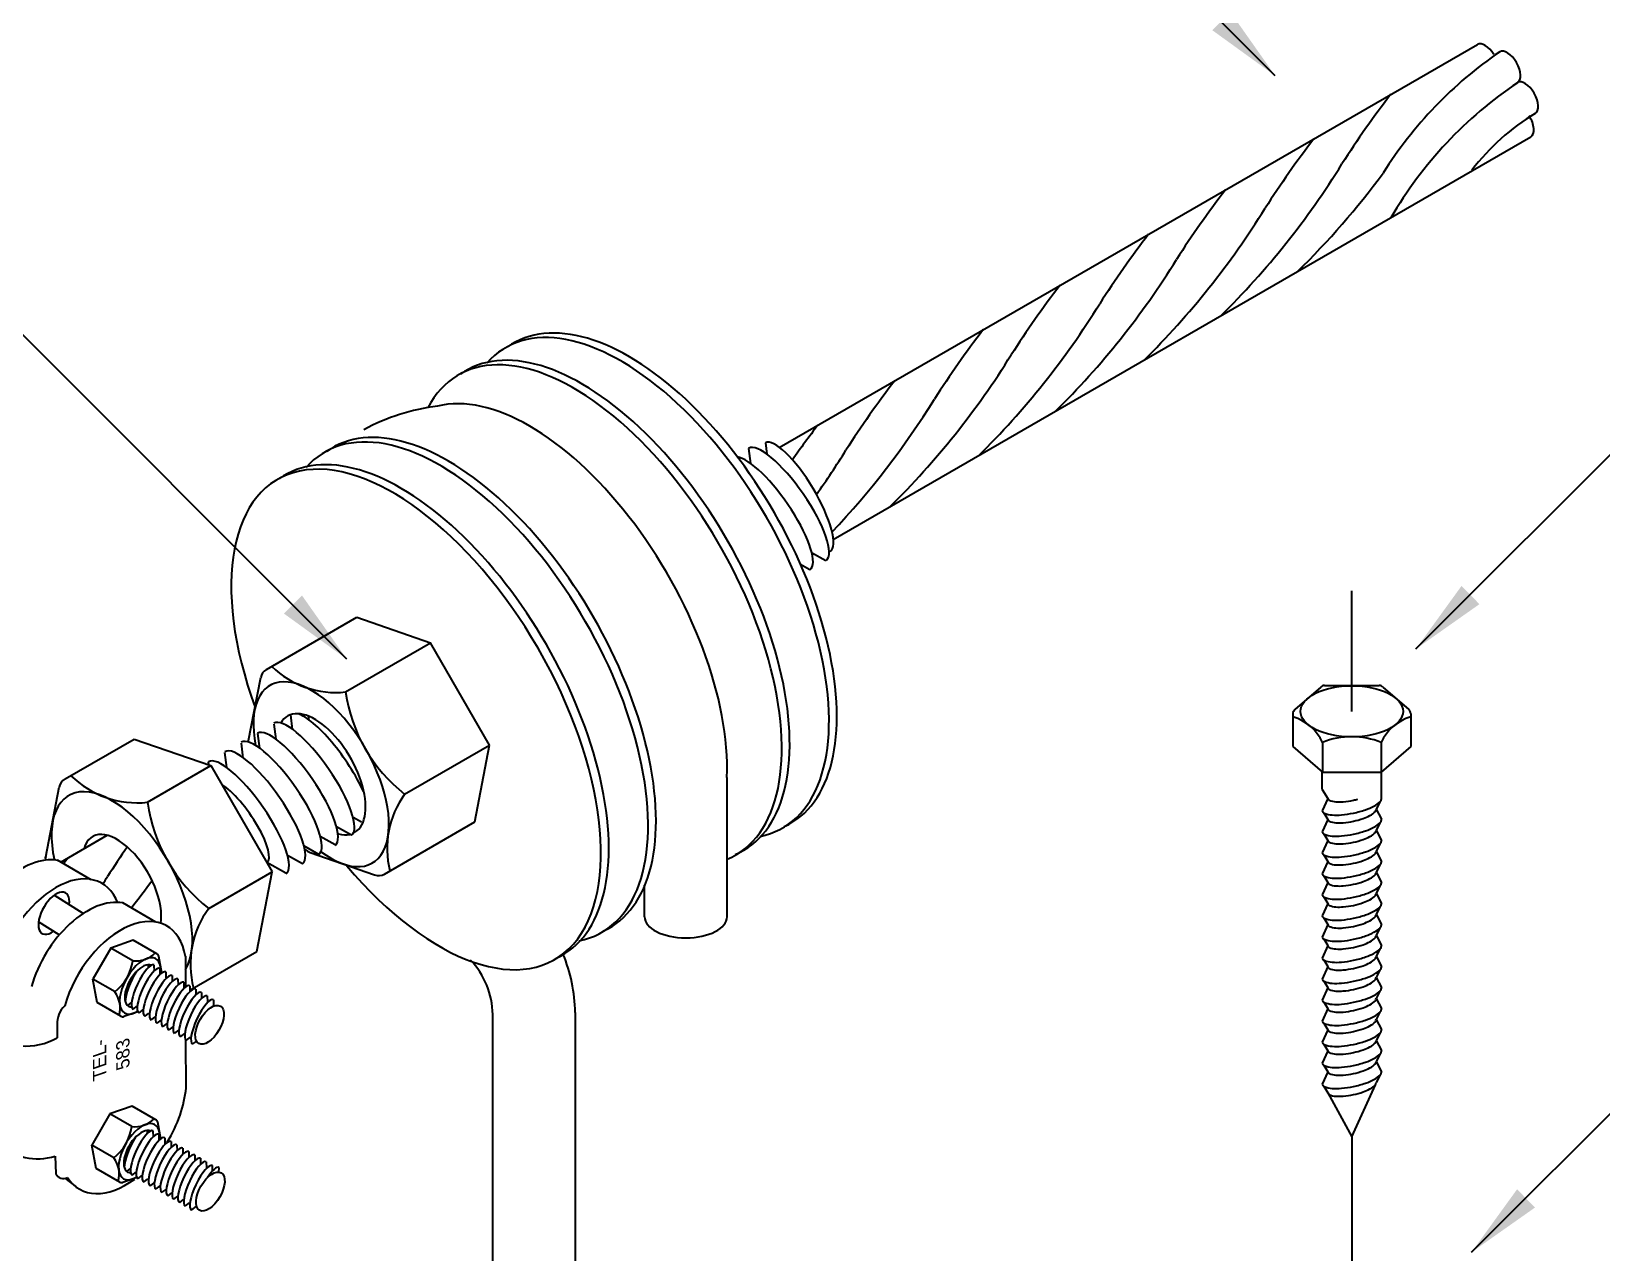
# Model space of a CAD drawing. Header units: inches. Extents: x 462047 to 462370, y 9198028 to 9198209.
# Drawn here: x 462330.587 to 462333.354, y 9198163.044 to 9198165.196 of the extents above; entities that cross this region are included whole.
import ezdxf
from ezdxf.enums import TextEntityAlignment as Align

# ---------------------------------------------------------------- set-up
doc = ezdxf.new("R2010")
doc.units = ezdxf.units.IN
doc.header["$MEASUREMENT"] = 0
doc.linetypes.add('DASHDOT', pattern=[1, 0.5, -0.25, 0, -0.25])
for name, color, linetype in [('C01', 1, 'Continuous'), ('C02', 2, 'Continuous'), ('C025', 42, 'Continuous'), ('C03', 3, 'Continuous'), ('DASHDOT', 1, 'DASHDOT')]:
    doc.layers.add(name, color=color, linetype=linetype)
doc.styles.add('140CL', font='ACENT.shx', dxfattribs={"height": 3.5})

msp = doc.modelspace()

# ---------------------------------------------------------------- linework, layer by layer
at = {"layer": 'C01'}
for points in [[(462332.8616400184, 9198163.822575303, 0.2454801234203058), (462332.8649139816, 9198163.818614008, 0.08200870760128762), (462332.8791188995, 9198163.815212712, 0.04046999276087514), (462332.8951893094, 9198163.815365817, 0.02971414551405909), (462332.9168162847, 9198163.818630734, 0.02971414551406705), (462332.9379037381, 9198163.824436339, 0.04046999276083719), (462332.9526495571, 9198163.83082714, 0.08200870760138339), (462332.9642464299, 9198163.839707514, 0.2454801234202748), (462332.9656280716, 9198163.84465744, 0.2454801234203769)], [(462332.8711058891, 9198163.844546592, 0.2454801234203058), (462332.8737868978, 9198163.841302734, 0.08200870760128762), (462332.8854191322, 9198163.838517454, 0.04046999276087514), (462332.8985789954, 9198163.83864283, 0.02971414551405909), (462332.9162890625, 9198163.841316432, 0.01318928921362696), (462332.9240249603, 9198163.843173672, 0.04046999276083719)], [(462332.8711058891, 9198163.807488255, 0.2454801234203058), (462332.8737868978, 9198163.804244397, 0.08200870760128762), (462332.8854191322, 9198163.801459117, 0.04046999276087514), (462332.8985789954, 9198163.801584493, 0.02971414551405909), (462332.9162890625, 9198163.804258095, 0.02971414551406705), (462332.9335573215, 9198163.809012234, 0.04046999276083719), (462332.9456324933, 9198163.814245583, 0.08200870760138339), (462332.9551290314, 9198163.821517613, 0.2454801234202748), (462332.9562604409, 9198163.825571047, 0.2454801234203769)], [(462332.8616400184, 9198163.785516966, 0.2454801234203058), (462332.8649139816, 9198163.781555671, 0.08200870760128762), (462332.8791188995, 9198163.778154375, 0.04046999276087514), (462332.8951893094, 9198163.77830748, 0.02971414551405909), (462332.9168162847, 9198163.781572398, 0.02971414551406705), (462332.9379037381, 9198163.787378002, 0.04046999276083719), (462332.9526495571, 9198163.793768803, 0.08200870760138339), (462332.9642464299, 9198163.802649178, 0.2454801234202748), (462332.9656280716, 9198163.807599103, 0.2454801234203769)], [(462332.8711058891, 9198163.770429919, 0.2454801234203058), (462332.8737868978, 9198163.76718606, 0.08200870760128762), (462332.8854191322, 9198163.76440078, 0.04046999276087514), (462332.8985789954, 9198163.764526157, 0.02971414551405909), (462332.9162890625, 9198163.767199758, 0.02971414551406705), (462332.9335573215, 9198163.771953898, 0.04046999276083719), (462332.9456324933, 9198163.777187247, 0.08200870760138339), (462332.9551290314, 9198163.784459276, 0.2454801234202748), (462332.9562604409, 9198163.78851271, 0.2454801234203769)], [(462332.8616400184, 9198163.74845863, 0.2454801234203058), (462332.8649139816, 9198163.744497335, 0.08200870760128762), (462332.8791188995, 9198163.741096038, 0.04046999276087514), (462332.8951893094, 9198163.741249144, 0.02971414551405909), (462332.9168162847, 9198163.744514061, 0.02971414551406705), (462332.9379037381, 9198163.750319665, 0.04046999276083719), (462332.9526495571, 9198163.756710466, 0.08200870760138339), (462332.9642464299, 9198163.765590841, 0.2454801234202748), (462332.9656280716, 9198163.770540766, 0.2454801234203769)], [(462332.8616400184, 9198163.711400293, 0.2454801234203058), (462332.8649139816, 9198163.707438996, 0.08200870760128762), (462332.8791188995, 9198163.704037702, 0.04046999276087514), (462332.8951893094, 9198163.704190807, 0.02971414551405909), (462332.9168162847, 9198163.707455724, 0.02971414551406705), (462332.9379037381, 9198163.713261329, 0.04046999276083719), (462332.9526495571, 9198163.71965213, 0.08200870760138339), (462332.9642464299, 9198163.728532504, 0.2454801234202748), (462332.9656280716, 9198163.73348243, 0.2454801234203769)], [(462332.8711058891, 9198163.733371582, 0.2454801234203058), (462332.8737868978, 9198163.730127724, 0.08200870760128762), (462332.8854191322, 9198163.727342444, 0.04046999276087514), (462332.8985789954, 9198163.72746782, 0.02971414551405909), (462332.9162890625, 9198163.730141422, 0.02971414551406705), (462332.9335573215, 9198163.73489556, 0.04046999276083719), (462332.9456324933, 9198163.74012891, 0.08200870760138339), (462332.9551290314, 9198163.74740094, 0.2454801234202748), (462332.9562604409, 9198163.751454374, 0.2454801234203769)], [(462332.8711058891, 9198163.696313245, 0.2454801234203058), (462332.8737868978, 9198163.693069387, 0.08200870760128762), (462332.8854191322, 9198163.690284107, 0.04046999276087514), (462332.8985789954, 9198163.690409483, 0.02971414551405909), (462332.9162890625, 9198163.693083085, 0.02971414551406705), (462332.9335573215, 9198163.697837224, 0.04046999276083719), (462332.9456324933, 9198163.703070574, 0.08200870760138339), (462332.9551290314, 9198163.710342603, 0.2454801234202748), (462332.9562604409, 9198163.714396037, 0.2454801234203769)], [(462332.8616400184, 9198163.674341956, 0.2454801234203058), (462332.8649139816, 9198163.67038066, 0.08200870760128762), (462332.8791188995, 9198163.666979365, 0.04046999276087514), (462332.8951893094, 9198163.66713247, 0.02971414551405909), (462332.9168162847, 9198163.670397388, 0.02971414551406705), (462332.9379037381, 9198163.676202992, 0.04046999276083719), (462332.9526495571, 9198163.682593793, 0.08200870760138339), (462332.9642464299, 9198163.691474168, 0.2454801234202748), (462332.9656280716, 9198163.696424093, 0.2454801234203769)], [(462332.8711058891, 9198163.659254907, 0.2454801234203058), (462332.8737868978, 9198163.65601105, 0.08200870760128762), (462332.8854191322, 9198163.65322577, 0.04046999276087514), (462332.8985789954, 9198163.653351147, 0.02971414551405909), (462332.9162890625, 9198163.656024748, 0.02971414551406705), (462332.9335573215, 9198163.660778888, 0.04046999276083719), (462332.9456324933, 9198163.666012237, 0.08200870760138339), (462332.9551290314, 9198163.673284266, 0.2454801234202748), (462332.9562604409, 9198163.6773377, 0.2454801234203769)], [(462332.8616400184, 9198163.63728362, 0.2454801234203058), (462332.8649139816, 9198163.633322323, 0.08200870760128762), (462332.8791188995, 9198163.629921028, 0.04046999276087514), (462332.8951893094, 9198163.630074134, 0.02971414551405909), (462332.9168162847, 9198163.633339051, 0.02971414551406705), (462332.9379037381, 9198163.639144655, 0.04046999276083719), (462332.9526495571, 9198163.645535456, 0.08200870760138339), (462332.9642464299, 9198163.654415831, 0.2454801234202748), (462332.9656280716, 9198163.659365756, 0.2454801234203769)], [(462332.8616400184, 9198163.600225283, 0.2454801234203058), (462332.8649139816, 9198163.596263986, 0.08200870760128762), (462332.8791188995, 9198163.592862692, 0.04046999276087514), (462332.8951893094, 9198163.593015797, 0.02971414551405909), (462332.9168162847, 9198163.596280714, 0.02971414551406705), (462332.9379037381, 9198163.602086319, 0.04046999276083719), (462332.9526495571, 9198163.60847712, 0.08200870760138339), (462332.9642464299, 9198163.617357494, 0.2454801234202748), (462332.9656280716, 9198163.62230742, 0.2454801234203769)], [(462332.8711058891, 9198163.62219657, 0.2454801234203058), (462332.8737868978, 9198163.618952714, 0.08200870760128762), (462332.8854191322, 9198163.616167434, 0.04046999276087514), (462332.8985789954, 9198163.61629281, 0.02971414551405909), (462332.9162890625, 9198163.618966412, 0.02971414551406705), (462332.9335573215, 9198163.62372055, 0.04046999276083719), (462332.9456324933, 9198163.6289539, 0.08200870760138339), (462332.9551290314, 9198163.63622593, 0.2454801234202748), (462332.9562604409, 9198163.640279364, 0.2454801234203769)], [(462332.8711058891, 9198163.585138233, 0.2454801234203058), (462332.8737868978, 9198163.581894377, 0.08200870760128762), (462332.8854191322, 9198163.579109097, 0.04046999276087514), (462332.8985789954, 9198163.579234473, 0.02971414551405909), (462332.9162890625, 9198163.581908075, 0.02971414551406705), (462332.9335573215, 9198163.586662214, 0.04046999276083719), (462332.9456324933, 9198163.591895564, 0.08200870760138339), (462332.9551290314, 9198163.599167593, 0.2454801234202748), (462332.9562604409, 9198163.603221027, 0.2454801234203769)], [(462332.8616400184, 9198163.563166946, 0.2454801234203058), (462332.8649139816, 9198163.55920565, 0.08200870760128762), (462332.8791188995, 9198163.555804355, 0.04046999276087514), (462332.8951893094, 9198163.55595746, 0.02971414551405909), (462332.9168162847, 9198163.559222376, 0.02971414551406705), (462332.9379037381, 9198163.565027982, 0.04046999276083719), (462332.9526495571, 9198163.571418783, 0.08200870760138339), (462332.9642464299, 9198163.580299158, 0.2454801234202748), (462332.9656280716, 9198163.585249083, 0.2454801234203769)], [(462332.8711058891, 9198163.548079897, 0.2454801234203058), (462332.8737868978, 9198163.54483604, 0.08200870760128762), (462332.8854191322, 9198163.54205076, 0.04046999276087514), (462332.8985789954, 9198163.542176137, 0.02971414551405909), (462332.9162890625, 9198163.544849738, 0.02971414551406705), (462332.9335573215, 9198163.549603878, 0.04046999276083719), (462332.9456324933, 9198163.554837227, 0.08200870760138339), (462332.9551290314, 9198163.562109256, 0.2454801234202748), (462332.9562604409, 9198163.56616269, 0.2454801234203769)], [(462332.8616400184, 9198163.52610861, 0.2454801234203058), (462332.8649139816, 9198163.522147313, 0.08200870760128762), (462332.8791188995, 9198163.518746018, 0.04046999276087514), (462332.8951893094, 9198163.518899124, 0.02971414551405909), (462332.9168162847, 9198163.52216404, 0.02971414551406705), (462332.9379037381, 9198163.527969645, 0.04046999276083719), (462332.9526495571, 9198163.534360446, 0.08200870760138339), (462332.9642464299, 9198163.543240821, 0.2454801234202748), (462332.9656280716, 9198163.548190746, 0.2454801234203769)], [(462332.8616400184, 9198163.489050273, 0.2454801234203058), (462332.8649139816, 9198163.485088976, 0.08200870760128762), (462332.8791188995, 9198163.481687682, 0.04046999276087514), (462332.8951893094, 9198163.481840787, 0.02971414551405909), (462332.9168162847, 9198163.485105703, 0.02971414551406705), (462332.9379037381, 9198163.490911309, 0.04046999276083719), (462332.9526495571, 9198163.49730211, 0.08200870760138339), (462332.9642464299, 9198163.506182484, 0.2454801234202748), (462332.9656280716, 9198163.51113241, 0.2454801234203769)], [(462332.8711058891, 9198163.51102156, 0.2454801234203058), (462332.8737868978, 9198163.507777704, 0.08200870760128762), (462332.8854191322, 9198163.504992424, 0.04046999276087514), (462332.8985789954, 9198163.5051178, 0.02971414551405909), (462332.9162890625, 9198163.507791402, 0.02971414551406705), (462332.9335573215, 9198163.51254554, 0.04046999276083719), (462332.9456324933, 9198163.51777889, 0.08200870760138339), (462332.9551290314, 9198163.52505092, 0.2454801234202748), (462332.9562604409, 9198163.529104354, 0.2454801234203769)], [(462332.8711058891, 9198163.473963223, 0.2454801234203058), (462332.8737868978, 9198163.470719367, 0.08200870760128762), (462332.8854191322, 9198163.467934087, 0.04046999276087514), (462332.8985789954, 9198163.468059463, 0.02971414551405909), (462332.9162890625, 9198163.470733063, 0.02971414551406705), (462332.9335573215, 9198163.475487204, 0.04046999276083719), (462332.9456324933, 9198163.480720554, 0.08200870760138339), (462332.9551290314, 9198163.487992583, 0.2454801234202748), (462332.9562604409, 9198163.492046017, 0.2454801234203769)], [(462332.8616400184, 9198163.451991936, 0.2454801234203058), (462332.8649139816, 9198163.44803064, 0.08200870760128762), (462332.8791188995, 9198163.444629343, 0.04046999276087514), (462332.8951893094, 9198163.44478245, 0.02971414551405909), (462332.9168162847, 9198163.448047366, 0.02971414551406705), (462332.9379037381, 9198163.453852972, 0.04046999276083719), (462332.9526495571, 9198163.460243773, 0.08200870760138339), (462332.9642464299, 9198163.469124148, 0.2454801234202748), (462332.9656280716, 9198163.474074073, 0.2454801234203769)], [(462332.8711058891, 9198163.436904887, 0.2454801234203058), (462332.8737868978, 9198163.43366103, 0.08200870760128762), (462332.8854191322, 9198163.43087575, 0.04046999276087514), (462332.8985789954, 9198163.431001127, 0.02971414551405909), (462332.9162890625, 9198163.433674727, 0.02971414551406705), (462332.9335573215, 9198163.438428868, 0.04046999276083719), (462332.9456324933, 9198163.443662217, 0.08200870760138339), (462332.9551290314, 9198163.450934246, 0.2454801234202748), (462332.9562604409, 9198163.45498768, 0.2454801234203769)], [(462332.8616400184, 9198163.4149336, 0.2454801234203058), (462332.8649139816, 9198163.410972303, 0.08200870760128762), (462332.8791188995, 9198163.407571007, 0.04046999276087514), (462332.8951893094, 9198163.407724114, 0.02971414551405909), (462332.9168162847, 9198163.41098903, 0.02971414551406705), (462332.9379037381, 9198163.416794635, 0.04046999276083719), (462332.9526495571, 9198163.423185436, 0.08200870760138339), (462332.9642464299, 9198163.432065811, 0.2454801234202748), (462332.9656280716, 9198163.437015736, 0.2454801234203769)], [(462332.8616400184, 9198163.377875263, 0.2454801234203058), (462332.8649139816, 9198163.373913966, 0.08200870760128762), (462332.8791188995, 9198163.37051267, 0.04046999276087514), (462332.8951893094, 9198163.370665777, 0.02971414551405909), (462332.9168162847, 9198163.373930693, 0.02971414551406705), (462332.9379037381, 9198163.379736299, 0.04046999276083719), (462332.9526495571, 9198163.3861271, 0.08200870760138339), (462332.9642464299, 9198163.395007474, 0.2454801234202748), (462332.9656280716, 9198163.3999574, 0.2454801234203769)], [(462332.8711058891, 9198163.39984655, 0.2454801234203058), (462332.8737868978, 9198163.396602694, 0.08200870760128762), (462332.8854191322, 9198163.393817414, 0.04046999276087514), (462332.8985789954, 9198163.39394279, 0.02971414551405909), (462332.9162890625, 9198163.39661639, 0.02971414551406705), (462332.9335573215, 9198163.401370531, 0.04046999276083719), (462332.9456324933, 9198163.40660388, 0.08200870760138339), (462332.9551290314, 9198163.41387591, 0.2454801234202748), (462332.9562604409, 9198163.417929344, 0.2454801234203769)], [(462332.8711058891, 9198163.362788213, 0.2454801234203058), (462332.8737868978, 9198163.359544357, 0.08200870760128762), (462332.8854191322, 9198163.356759077, 0.04046999276087514), (462332.8985789954, 9198163.356884453, 0.02971414551405909), (462332.9162890625, 9198163.359558053, 0.02971414551406705), (462332.9335573215, 9198163.364312194, 0.04046999276083719), (462332.9456324933, 9198163.369545544, 0.08200870760138339), (462332.9551290314, 9198163.376817573, 0.2454801234202748), (462332.9562604409, 9198163.380871007, 0.2454801234203769)], [(462332.8616400184, 9198163.340816926, 0.2454801234203058), (462332.8649139816, 9198163.33685563, 0.08200870760128762), (462332.8791188995, 9198163.333454333, 0.04046999276087514), (462332.8951893094, 9198163.33360744, 0.02971414551405909), (462332.9168162847, 9198163.336872356, 0.02971414551406705), (462332.9379037381, 9198163.342677962, 0.04046999276083719), (462332.9526495571, 9198163.349068763, 0.08200870760138339), (462332.9642464299, 9198163.357949138, 0.2454801234202748), (462332.9656280716, 9198163.362899063, 0.2454801234203769)], [(462332.8711058891, 9198163.325729877, 0.2454801234203058), (462332.8737868978, 9198163.32248602, 0.08200870760128762), (462332.8854191322, 9198163.31970074, 0.04046999276087514), (462332.8985789954, 9198163.319826117, 0.02971414551405909), (462332.9162890625, 9198163.322499717, 0.02971414551406705), (462332.9335573215, 9198163.327253858, 0.04046999276083719), (462332.9456324933, 9198163.332487207, 0.08200870760138339), (462332.9551290314, 9198163.339759236, 0.2454801234202748), (462332.9562604409, 9198163.34381267, 0.2454801234203769)]]:
    msp.add_lwpolyline(points, format="xyb", dxfattribs=at)
for centre, radius, start, end in [((462333.5916995626, 9198164.553845579), 0.7362471285871182, 124.5498899338531, 147.808139824469), ((462334.4133005717, 9198163.988830185), 1.802686035661444, 142.5428152700582, 147.304179883174), ((462333.6115417937, 9198164.501246), 0.7280543736571474, 123.8813398391977, 149.7841276181735), ((462333.4404755189, 9198164.712495487), 0.3955708862375042, 120.9835578807671, 142.8263133804553), ((462334.2779093115, 9198163.910662003), 1.802686035661428, 142.5428152700582, 147.304179883174), ((462331.660660026, 9198165.728395134), 1.453657238237517, 314.6647317229849, 328.2102563696752), ((462331.7881934344, 9198165.81990545), 1.468675218966282, 314.516869155778, 323.4894064562412), ((462334.1219200614, 9198163.820601568), 1.802686035661447, 142.5428152700582, 147.304179883174), ((462331.5252687657, 9198165.650226954), 1.453657238237521, 314.6647317229849, 328.2102563696752), ((462333.9865288012, 9198163.742433388), 1.80268603566144, 142.5428152700582, 147.304179883174), ((462331.3692795157, 9198165.56016652), 1.453657238237514, 314.6647317229849, 328.2102563696752), ((462333.8305395511, 9198163.652372953), 1.802686035661428, 142.5428152700582, 147.304179883174), ((462331.2338882555, 9198165.481998337), 1.453657238237509, 314.6647317229849, 328.2102563696752), ((462333.6951482909, 9198163.57420477), 1.802686035661431, 142.5428152700582, 147.304179883174), ((462331.0778990054, 9198165.391937902), 1.453657238237517, 314.6647317229849, 328.2102563696752), ((462333.5391590408, 9198163.484144336), 1.802686035661444, 142.5428152700582, 147.304179883174), ((462330.9425077452, 9198165.313769722), 1.45365723823752, 316.5317504764591, 328.2102563696752), ((462333.4037677807, 9198163.405976156), 1.802686035661438, 142.5428152700582, 144.9604886724421), ((462330.7865184951, 9198165.223709287), 1.453657238237506, 324.5334127135835, 328.2102563696752), ((462332.2382457396, 9198162.733061692), 1.802686035661444, 145.3184912977837, 147.304179883174), ((462332.0822564895, 9198162.643001257), 1.802686035661444, 142.5428152700582, 142.9435314592229), ((462329.4856051939, 9198164.472626641), 1.453657238237506, 327.5568167881953, 328.2102563696752), ((462329.6209964541, 9198164.550794823), 1.453657238237524, 321.7710825094574, 324.1757883683471)]:
    msp.add_arc(centre, radius, start, end, dxfattribs=at)
for centre, major_axis, ratio, start_param, end_param in [((462331.9370066968, 9198164.375158722), (0.05724029625260414, -0.09571957164461506), 0.2815465882176134, 0, 3.124317665949367), ((462331.8903892534, 9198164.345914556), (0.06853900823303151, -0.0985488519709719), 0.2815465882176129, 0, 2.898117390900045), ((462331.9187302641, 9198164.362427747), (0.06853900823304003, -0.09854885197097617), 0.2815465882176134, 0, 3.124317665949367), ((462331.082364865, 9198163.877946982), (0.06853900823304003, -0.09854885197097617), 0.2815465882176134, 0, 3.124317665949367), ((462331.1112735179, 9198163.8946374), (0.06853900823303147, -0.09854885197098041), 0.2815465882176054, 0.9922862815701705, 2.780415726009326), ((462331.024831138, 9198163.844438974), (0.06853900823304855, -0.09854885197097195), 0.2815465882176135, 0, 3.124317665949367), ((462331.0535596656, 9198163.860293105), (0.06853900823302297, -0.09854885197098034), 0.2815465882176134, 0, 3.124317665949367), ((462330.995922485, 9198163.827748556), (0.06853900823303147, -0.09854885197098041), 0.2815465882176135, 0, 3.124317665949367), ((462330.9671172856, 9198163.810094679), (0.06853900823303148, -0.09854885197097621), 0.2815465882176135, 0, 3.124317665949367), ((462330.9528909331, 9198163.802439174), (0.04917855419592174, -0.07080550618278354), 0.2791348615562108, 6.276933057727391, 8.845600189305614), ((462330.7740483113, 9198163.517712915), (0.0185243092250886, 0.0391506282821979), 0.2791348615569464, 1.113206112287491, 2.629751141122404), ((462330.784856061, 9198163.51184876), (0.01843036412518017, 0.03919837043410866), 0.2815465882176135, 0, 3.124317665949367), ((462330.7950050419, 9198163.505620038), (0.01843036412508639, 0.03919837043433461), 0.2815465882176134, 0, 3.124317665949367), ((462330.8054364346, 9198163.49959747), (0.01843036412513755, 0.03919837043416408), 0.2815465882176134, 0, 3.124317665949367), ((462330.816543219, 9198163.49301886), (0.01843036412514607, 0.03919837043415981), 0.2815465882176135, 0, 3.124317665949367), ((462330.8268550378, 9198163.487294395), (0.01843036412514606, 0.03919837043416408), 0.2815465882176135, 0, 3.124317665949367), ((462330.837335414, 9198163.481277982), (0.01843036412514607, 0.03919837043415981), 0.2815465882176135, 0, 3.124317665949367), ((462330.8478157902, 9198163.475261567), (0.01843036412514607, 0.03919837043415981), 0.2815465882176135, 0, 3.124317665949367), ((462330.858072007, 9198163.4693876), (0.01843036412512902, 0.03919837043416407), 0.2815465882176135, 0, 3.124317665949367), ((462330.8683592039, 9198163.463449463), (0.01843036412514607, 0.03919837043415981), 0.2815465882176135, 0, 3.124317665949367), ((462330.8785933726, 9198163.45731342), (0.01843036412512901, 0.03919837043416834), 0.2815465882176135, 0, 3.124317665949367), ((462330.8895795961, 9198163.450477585), (0.01843036412513755, 0.03919837043416408), 0.2815465882176134, 0, 3.124317665949367), ((462330.7830702625, 9198163.219598243), (0.01843036412516312, 0.03919837043410438), 0.2815465882176135, 0, 3.124317665949367), ((462330.7722625127, 9198163.225462398), (0.01852430922508858, 0.03915062828219362), 0.2791348615569466, 1.113206112287491, 2.629751141122404), ((462330.7722625127, 9198163.225462398), (0.01852430922508858, 0.03915062828219362), 0.2791348615569466, 1.113206112287491, 2.629751141122404), ((462330.7932192434, 9198163.21336952), (0.01843036412508639, 0.03919837043433461), 0.2815465882176134, 0, 3.124317665949367), ((462330.8036506361, 9198163.207346953), (0.01843036412514608, 0.03919837043416834), 0.2815465882176134, 0, 3.124317665949367), ((462330.8147574205, 9198163.200768342), (0.01843036412513755, 0.03919837043416408), 0.2815465882176134, 0, 3.124317665949367), ((462330.8250692393, 9198163.195043879), (0.01843036412514608, 0.03919837043417261), 0.2815465882176134, 0, 3.124317665949367), ((462330.8355496154, 9198163.189027464), (0.01843036412514606, 0.03919837043416408), 0.2815465882176135, 0, 3.124317665949367), ((462330.8460299916, 9198163.18301105), (0.01843036412514606, 0.03919837043416408), 0.2815465882176135, 0, 3.124317665949367), ((462330.8562862084, 9198163.177137084), (0.01843036412514606, 0.03919837043416408), 0.2815465882176135, 0, 3.124317665949367), ((462330.8665734053, 9198163.171198945), (0.01843036412513755, 0.03919837043416832), 0.2815465882176135, 0, 3.124317665949367), ((462330.8768075741, 9198163.165062904), (0.01843036412512902, 0.03919837043416407), 0.2815465882176135, 0, 3.124317665949367), ((462330.8877937975, 9198163.158227067), (0.01843036412513755, 0.03919837043416408), 0.2815465882176134, 0, 3.124317665949367), ((462330.8996865156, 9198163.1562393), (-0.01790070175269704, -0.03783265069667578), 0.2791348615547495, 3.141592653589793, 4.290980050606321)]:
    msp.add_ellipse(centre, major_axis=major_axis, ratio=ratio, start_param=start_param, end_param=end_param, dxfattribs=at)
at = {"layer": 'C02'}
for p, q in [((462332.7787131013, 9198165.117841726), (462332.3945038437, 9198165.502049644)), ((462333.0265291723, 9198164.107838245), (462334.1781256336, 9198165.259438721)), ((462331.1428147441, 9198164.089938732), (462329.9912142673, 9198165.241535194)), ((462331.9048035328, 9198164.46306597), (462333.1348756325, 9198165.173248429)), ((462331.9999317054, 9198164.3004154), (462333.2291355385, 9198165.010096565)), ((462331.8506807721, 9198164.461295232), (462331.8541425663, 9198164.434756033)), ((462331.8802404708, 9198164.471142398), (462331.8831134194, 9198164.4508019)), ((462331.9586446827, 9198164.247492874), (462331.941249575, 9198164.257350635)), ((462331.987089147, 9198164.263042608), (462331.9618593528, 9198164.277340265)), ((462331.0010735639, 9198164.071497895), (462331.1605090244, 9198164.163548002)), ((462331.1605090244, 9198164.163548002), (462331.2905271275, 9198164.118483325)), ((462331.1407470905, 9198164.03200778), (462331.2905271275, 9198164.118483325)), ((462331.394492835, 9198163.938409438), (462331.2905271275, 9198164.118483325)), ((462330.9691834762, 9198163.943707697), (462330.9910477641, 9198164.057412252)), ((462332.8587733054, 9198164.040753685), (462332.8133245022, 9198164.001407564)), ((462332.8655738041, 9198164.043288412), (462332.9616941781, 9198164.043288412)), ((462332.9684948198, 9198164.04075356), (462333.0139456426, 9198164.001404244)), ((462331.0433504184, 9198163.991711536), (462331.0467416383, 9198163.965713382)), ((462331.0747375295, 9198163.989401318), (462331.0756502913, 9198163.9824038)), ((462332.8097350009, 9198163.99355229), (462332.8097350009, 9198163.935954422)), ((462333.0175350009, 9198163.993549095), (462333.0175350009, 9198163.935954422)), ((462330.6463730157, 9198163.87866202), (462330.768307554, 9198163.949060958)), ((462330.768307554, 9198163.949060958), (462330.9033434284, 9198163.90225986)), ((462330.9853042362, 9198163.958714787), (462330.9887580776, 9198163.932236558)), ((462331.0144417654, 9198163.975021118), (462331.0178329854, 9198163.949022964)), ((462330.9274869303, 9198163.925333949), (462330.9309407717, 9198163.89885572)), ((462330.9563955833, 9198163.942024369), (462330.9598494246, 9198163.915546138)), ((462331.244712798, 9198163.851933893), (462331.394492835, 9198163.938409438)), ((462331.3685090244, 9198163.803281434), (462331.394492835, 9198163.938409438)), ((462332.8097350009, 9198163.935954422), (462332.8617011748, 9198163.890964402)), ((462332.8617011748, 9198163.942989875), (462332.8617011748, 9198163.890964402)), ((462332.9655669152, 9198163.942989875), (462332.9655669152, 9198163.890964402)), ((462333.0175350009, 9198163.935954422), (462332.9655669152, 9198163.890964402)), ((462330.7914428464, 9198163.837654028), (462330.9033434284, 9198163.90225986)), ((462330.8985782774, 9198163.90864353), (462330.89922477, 9198163.903687315)), ((462330.9033434284, 9198163.90225986), (462331.0113230599, 9198163.715233652)), ((462331.8129320184, 9198163.635843314), (462331.8129320184, 9198163.881082514)), ((462332.8616400184, 9198163.860128734), (462332.8616400184, 9198163.891317198)), ((462332.8617011748, 9198163.890964402), (462332.9655669152, 9198163.890964402)), ((462332.9656280716, 9198163.84465744), (462332.9656280716, 9198163.891317198)), ((462330.6123602644, 9198163.741290089), (462330.635960064, 9198163.864032168)), ((462332.8616400184, 9198163.860128734), (462332.8711058891, 9198163.844546592)), ((462332.8711058891, 9198163.844546592), (462332.8616400184, 9198163.822575303)), ((462332.9637804077, 9198163.839265762), (462332.9562604409, 9198163.825571047)), ((462331.1686060954, 9198163.802439202), (462331.1538199267, 9198163.810818484)), ((462332.8640343733, 9198163.819128955), (462332.8711058891, 9198163.807488255)), ((462332.9562604409, 9198163.825571047), (462332.9656280716, 9198163.807599103)), ((462331.1509038732, 9198163.77939813), (462331.1249112737, 9198163.794128066)), ((462331.2090680232, 9198163.711228129), (462331.3685090244, 9198163.803281434)), ((462332.8711058891, 9198163.807488255), (462332.8616400184, 9198163.785516966)), ((462332.9637804077, 9198163.802207425), (462332.9562604409, 9198163.78851271)), ((462332.9562604409, 9198163.78851271), (462332.9656280716, 9198163.770540766)), ((462330.6387594677, 9198163.73211509), (462330.7207384286, 9198163.779445665)), ((462331.0933701462, 9198163.745890122), (462331.0671232782, 9198163.76076415)), ((462331.1219952203, 9198163.76270771), (462331.0960026208, 9198163.777437646)), ((462332.8711058891, 9198163.770429919), (462332.8616400184, 9198163.74845863)), ((462332.8640343733, 9198163.782070618), (462332.8711058891, 9198163.770429919)), ((462332.9637804077, 9198163.765149089), (462332.9562604409, 9198163.751454374)), ((462331.0355528403, 9198163.712509284), (462331.0019857841, 9198163.731531644)), ((462331.0644614932, 9198163.729199704), (462331.0382146253, 9198163.744073732)), ((462331.0781486226, 9198163.74899989), (462331.1918562397, 9198163.709588477)), ((462332.8711058891, 9198163.733371582), (462332.8616400184, 9198163.711400293)), ((462332.8640343733, 9198163.745012281), (462332.8711058891, 9198163.733371582)), ((462332.9562604409, 9198163.751454374), (462332.9656280716, 9198163.73348243)), ((462332.9637804077, 9198163.728090752), (462332.9562604409, 9198163.714396037)), ((462330.8994224778, 9198163.650627822), (462331.0113230599, 9198163.715233652)), ((462330.9843380498, 9198163.574885163), (462331.0113230599, 9198163.715233652)), ((462332.8640343733, 9198163.707953945), (462332.8711058891, 9198163.696313245)), ((462332.9562604409, 9198163.714396037), (462332.9656280716, 9198163.696424093)), ((462330.6783239255, 9198163.641721442), (462330.6273688431, 9198163.673802756)), ((462331.6674397506, 9198163.635843314), (462331.6674397506, 9198163.69134394)), ((462332.8711058891, 9198163.696313245), (462332.8616400184, 9198163.674341956)), ((462332.9637804077, 9198163.691032415), (462332.9562604409, 9198163.6773377)), ((462332.9562604409, 9198163.6773377), (462332.9656280716, 9198163.659365756)), ((462332.8711058891, 9198163.659254907), (462332.8616400184, 9198163.63728362)), ((462332.8640343733, 9198163.670895608), (462332.8711058891, 9198163.659254907)), ((462332.9637804077, 9198163.653974079), (462332.9562604409, 9198163.640279364)), ((462330.6361888823, 9198163.604213204), (462330.5998282325, 9198163.627105866)), ((462332.8711058891, 9198163.62219657), (462332.8616400184, 9198163.600225283)), ((462332.8640343733, 9198163.633837271), (462332.8711058891, 9198163.62219657)), ((462332.9562604409, 9198163.640279364), (462332.9656280716, 9198163.62230742)), ((462332.9637804077, 9198163.616915742), (462332.9562604409, 9198163.603221027)), ((462330.7665764543, 9198163.594416942), (462330.7269523954, 9198163.580683928)), ((462330.8082780764, 9198163.5703405), (462330.7665764543, 9198163.594416942)), ((462332.8640343733, 9198163.596778935), (462332.8711058891, 9198163.585138233)), ((462332.9562604409, 9198163.603221027), (462332.9656280716, 9198163.585249083)), ((462330.7269523954, 9198163.580683928), (462330.6952675465, 9198163.52580416)), ((462330.7657097178, 9198163.558307378), (462330.7269523954, 9198163.580683928)), ((462330.816938383, 9198163.536897175), (462330.8113335859, 9198163.56604761)), ((462330.8663081159, 9198163.50674055), (462330.9843380498, 9198163.574885163)), ((462332.8711058891, 9198163.585138233), (462332.8616400184, 9198163.563166946)), ((462332.9637804077, 9198163.579857405), (462332.9562604409, 9198163.56616269)), ((462332.9562604409, 9198163.56616269), (462332.9656280716, 9198163.548190746)), ((462330.7926175793, 9198163.551262425), (462330.7926591503, 9198163.546083374)), ((462330.8030040133, 9198163.550840976), (462330.803090543, 9198163.540060807)), ((462330.813435406, 9198163.544818409), (462330.8135219358, 9198163.53403824)), ((462330.8238667988, 9198163.53879584), (462330.8239533285, 9198163.528015671)), ((462332.8711058891, 9198163.548079897), (462332.8616400184, 9198163.52610861)), ((462332.8640343733, 9198163.559720598), (462332.8711058891, 9198163.548079897)), ((462332.9637804077, 9198163.542799069), (462332.9562604409, 9198163.529104354)), ((462330.7031858544, 9198163.484621203), (462330.6952675465, 9198163.52580416)), ((462330.7343539674, 9198163.503366591), (462330.6952675465, 9198163.52580416)), ((462330.8349735832, 9198163.53221723), (462330.8350601129, 9198163.521437062)), ((462330.845285402, 9198163.526492765), (462330.8453719317, 9198163.515712598)), ((462330.8557657781, 9198163.52047635), (462330.8558523079, 9198163.509696184)), ((462330.8662461543, 9198163.514459936), (462330.8663326841, 9198163.50367977)), ((462330.8765023711, 9198163.50858597), (462330.8765889009, 9198163.497805802)), ((462332.8711058891, 9198163.51102156), (462332.8616400184, 9198163.489050273)), ((462332.8640343733, 9198163.522662262), (462332.8711058891, 9198163.51102156)), ((462332.9562604409, 9198163.529104354), (462332.9656280716, 9198163.51113241)), ((462332.9637804077, 9198163.505740732), (462332.9562604409, 9198163.492046017)), ((462330.7448857878, 9198163.460545735), (462330.7031858544, 9198163.484621203)), ((462330.7567284914, 9198163.479435792), (462330.7635741006, 9198163.484675668)), ((462330.7664930063, 9198163.472902771), (462330.7740054934, 9198163.478653101)), ((462330.886789568, 9198163.502647834), (462330.8868760978, 9198163.491867665)), ((462330.8970237367, 9198163.49651179), (462330.8971102665, 9198163.485731622)), ((462330.9080099601, 9198163.489675956), (462330.90809649, 9198163.478895787)), ((462332.8640343733, 9198163.485603925), (462332.8711058891, 9198163.473963223)), ((462332.9562604409, 9198163.492046017), (462332.9656280716, 9198163.474074073)), ((462330.7746671016, 9198163.468549717), (462330.7501311849, 9198163.460045993)), ((462330.7769243991, 9198163.466880204), (462330.7844368861, 9198163.472630532)), ((462330.7873557918, 9198163.460857637), (462330.7941695729, 9198163.466073152)), ((462330.7984625762, 9198163.454279028), (462330.8052763572, 9198163.45949454)), ((462330.808774395, 9198163.448554562), (462330.8155881761, 9198163.453770077)), ((462331.3999892888, 9198160.743582403), (462331.3999892888, 9198163.463582404)), ((462331.5454815566, 9198162.890180053), (462331.5454815566, 9198163.46712531)), ((462332.8711058891, 9198163.473963223), (462332.8616400184, 9198163.451991936)), ((462332.9637804077, 9198163.468682395), (462332.9562604409, 9198163.45498768)), ((462332.9562604409, 9198163.45498768), (462332.9656280716, 9198163.437015736)), ((462330.8192547712, 9198163.442538148), (462330.8260685522, 9198163.447753662)), ((462330.8297351473, 9198163.436521733), (462330.8365489283, 9198163.441737248)), ((462330.8399913641, 9198163.430647768), (462330.8468051452, 9198163.435863283)), ((462330.8502785611, 9198163.42470963), (462330.8570923421, 9198163.429925144)), ((462330.8605127297, 9198163.418573588), (462330.8673265108, 9198163.423789103)), ((462332.8711058891, 9198163.436904887), (462332.8616400184, 9198163.4149336)), ((462332.8640343733, 9198163.448545588), (462332.8711058891, 9198163.436904887)), ((462332.9637804077, 9198163.431624059), (462332.9562604409, 9198163.417929344)), ((462330.8714989532, 9198163.411737751), (462330.8783127342, 9198163.416953266)), ((462332.8711058891, 9198163.39984655), (462332.8616400184, 9198163.377875263)), ((462332.8640343733, 9198163.411487252), (462332.8711058891, 9198163.39984655)), ((462332.9562604409, 9198163.417929344), (462332.9656280716, 9198163.3999574)), ((462333.1244567771, 9198163.04462425), (462333.4946971947, 9198163.41486596)), ((462332.8640343733, 9198163.374428915), (462332.8711058891, 9198163.362788213)), ((462332.9637804077, 9198163.394565722), (462332.9562604409, 9198163.380871007)), ((462332.9562604409, 9198163.380871007), (462332.9656280716, 9198163.362899063)), ((462332.8711058891, 9198163.362788213), (462332.8616400184, 9198163.340816926)), ((462332.9136310415, 9198163.24837481), (462332.9551850795, 9198163.339789798)), ((462332.9637804077, 9198163.357507385), (462332.9562604409, 9198163.34381267)), ((462332.8640343733, 9198163.337370578), (462332.8711058891, 9198163.325729877)), ((462332.8711058891, 9198163.325729877), (462332.9136310415, 9198163.24837481)), ((462330.7251665969, 9198163.288433412), (462330.693481748, 9198163.233553642)), ((462330.7647906558, 9198163.302166425), (462330.7251665969, 9198163.288433412)), ((462330.7639239193, 9198163.266056862), (462330.7251665969, 9198163.288433412)), ((462330.8064922778, 9198163.278089982), (462330.7647906558, 9198163.302166425)), ((462330.7908317808, 9198163.259011908), (462330.7908733517, 9198163.253832856)), ((462330.7908317808, 9198163.259011908), (462330.7908733517, 9198163.253832856)), ((462330.8012182147, 9198163.258590458), (462330.8013047445, 9198163.24781029)), ((462330.8151525844, 9198163.244646657), (462330.8095477874, 9198163.273797093)), ((462330.7014000558, 9198163.192370685), (462330.693481748, 9198163.233553642)), ((462330.7325681688, 9198163.211116074), (462330.693481748, 9198163.233553642)), ((462330.8116496075, 9198163.252567891), (462330.8117361373, 9198163.241787722)), ((462330.8220810003, 9198163.246545322), (462330.82216753, 9198163.235765155)), ((462330.8331877846, 9198163.239966713), (462330.8332743144, 9198163.229186544)), ((462330.8434996034, 9198163.23424225), (462330.8435861332, 9198163.22346208)), ((462330.8539799796, 9198163.228225835), (462330.8540665093, 9198163.217445666)), ((462330.8644603557, 9198163.22220942), (462330.8645468855, 9198163.211429251)), ((462330.8747165725, 9198163.216335453), (462330.8748031023, 9198163.205555286)), ((462330.8850037695, 9198163.210397316), (462330.8850902992, 9198163.199617147)), ((462330.8952379382, 9198163.204261273), (462330.895324468, 9198163.193481106)), ((462330.7430999893, 9198163.168295218), (462330.7014000558, 9198163.192370685)), ((462330.7728813031, 9198163.1762992), (462330.7483453864, 9198163.167795476)), ((462330.7549426929, 9198163.187185274), (462330.7617883021, 9198163.19242515)), ((462330.7549426929, 9198163.187185274), (462330.7617883021, 9198163.19242515)), ((462330.7647072077, 9198163.180652255), (462330.7722196949, 9198163.186402583)), ((462330.7751386005, 9198163.174629686), (462330.7826510876, 9198163.180380017)), ((462330.7855699933, 9198163.16860712), (462330.7923837744, 9198163.173822634)), ((462330.9056485999, 9198163.197711444), (462330.9057351297, 9198163.186931275)), ((462330.9173143127, 9198163.193872735), (462330.9166877474, 9198163.185964616)), ((462330.7966767777, 9198163.16202851), (462330.8034905587, 9198163.167244023)), ((462330.8069885965, 9198163.156304045), (462330.8138023775, 9198163.16151956)), ((462330.8174689726, 9198163.15028763), (462330.8242827537, 9198163.155503144)), ((462330.8279493488, 9198163.144271215), (462330.8347631298, 9198163.14948673)), ((462330.8382055656, 9198163.13839725), (462330.8450193466, 9198163.143612765)), ((462330.8484927625, 9198163.132459112), (462330.8553065435, 9198163.137674626)), ((462330.8587269312, 9198163.12632307), (462330.8655407123, 9198163.131538585)), ((462330.8693350712, 9198163.118968539), (462330.8782049779, 9198163.125621248))]:
    msp.add_line(p, q, dxfattribs=at)
for centre, radius, start, end in [((462331.3460997194, 9198164.17519119), 0.362957935074913, 96.86125579275281, 118.5142800667396), ((462331.011473564, 9198164.053484567), 0.02080000000000186, 120.0000000443994, 169.115431417658), ((462331.1234274778, 9198164.191702403), 0.1606275717298655, 225.49901881897, 276.1892450486596), ((462331.4155322734, 9198164.070596984), 0.2774758380004722, 187.9751997782717, 232.0030679764502), ((462332.8655738041, 9198164.032898411), 0.01038999999999959, 90, 130.8835255210635), ((462332.9616941781, 9198164.032898411), 0.01039000000000456, 49.11543143973184, 90), ((462332.8201250009, 9198163.99355229), 0.01039000000000103, 130.8835255210635, 180), ((462332.7881164277, 9198163.910391565), 0.08048207698102079, 23.89351538910257, 74.41822068432622), ((462333.0389759651, 9198163.910597008), 0.08023656107084108, 105.4990188421015, 156.189245065369), ((462333.0071450009, 9198163.993549095), 0.01038999999999533, 0, 49.11543143973184), ((462332.913630222, 9198163.814480783), 0.1386045171550485, 67.97519975739505, 112.0030679739071), ((462330.6571745405, 9198163.85995323), 0.02160304958482038, 120.0000000443994, 169.1164744959465), ((462330.7736418289, 9198164.004044116), 0.167339586112574, 225.5817792266584, 276.1064845952707), ((462331.076829029, 9198163.877746858), 0.2881886676399233, 187.9969320392836, 232.0248002152732), ((462331.3748846367, 9198163.756988388), 0.1611190761506613, 143.8935153474555, 194.4182207094635), ((462331.0849604061, 9198163.76865287), 0.02080000000000469, 221.3824448066434, 250.8835255272647), ((462330.6335747408, 9198163.737211151), 0.02160304958480043, 169.1164744959465, 187.5409670618296), ((462331.1986680232, 9198163.729241457), 0.02079999999999654, 250.8835255272647, 300.0000000443994), ((462331.0340674251, 9198163.552119436), 0.1668291056138695, 143.8107549333053, 194.5009811717688), ((462330.770933134, 9198163.607131816), 0.04910305240421636, 263.8935154047293, 314.4182207733416), ((462330.8051085463, 9198163.564850712), 0.006339059994531878, 10.88352550405346, 59.99999995560056), ((462331.2540171313, 9198163.460026195), 0.2914554696448632, 1.395577014980088, 22.30488228304199), ((462330.681967831, 9198163.57007196), 0.08456423000786534, 307.9751997847268, 352.0030679607164), ((462331.2540171313, 9198163.460026195), 0.146015469644859, 1.395577014980088, 42.97342233839317), ((462330.6945155212, 9198163.474521942), 0.04895326028835006, 345.4990188282312, 36.18924506669467), ((462330.7480553178, 9198163.46603552), 0.006339059994641797, 239.9999999556006, 289.1154313938393), ((462330.6801820325, 9198163.277821442), 0.08456423000786197, 307.9751997847268, 352.0030679607164), ((462330.7691473354, 9198163.314881299), 0.04910305240421213, 263.8935154047293, 314.4182207733416), ((462330.8033227478, 9198163.272600194), 0.00633905999454186, 10.88352550405346, 59.99999995560056), ((462330.6927297227, 9198163.182271425), 0.04895326028833355, 345.4990188282312, 36.18924506669467), ((462330.7462695193, 9198163.173785005), 0.006339059994641225, 239.9999999556006, 289.1154313938393)]:
    msp.add_arc(centre, radius, start, end, dxfattribs=at)
for centre, major_axis, ratio, start_param, end_param in [((462333.150632352, 9198165.145963183), (-0.01575671698267627, 0.0272852427177412), 0.5094834039578467, 4.765756064639929, 6.283185307179586), ((462333.1898804695, 9198165.132938568), (-0.01575671698265068, 0.02728524271774971), 0.5094834039578431, 3.143945895077279, 6.283185307179586), ((462333.221113505, 9198165.078927677), (-0.01575671698268479, 0.02728524271774545), 0.5094834039578496, 3.141592653589793, 6.283185307179586), ((462333.2133788214, 9198165.037381807), (-0.01575671698266774, 0.02728524271774546), 0.509483403957853, 3.141592653589793, 4.783167004533132), ((462331.5034525864, 9198164.121019742), (0.232008205673847, -0.4018499999999999), 0.5094834039578479, 0.6748914520437361, 2.999659250136718), ((462331.097584186, 9198163.887040664), (0.0903097652902261, -0.1564211019023005), 0.5002785512702843, 5.418403459673881, 10.39800955939263), ((462331.097584186, 9198163.887040664), (0.05920422041414496, -0.1025447177798071), 0.5002785512702869, 6.215573110966047, 9.706249092375014), ((462330.7466155302, 9198163.687086485), (-0.09379645853642272, 0.1624602317550952), 0.5002785512702834, 3.407949326397536, 7.281254895241028), ((462330.7466155302, 9198163.687086485), (-0.05196152422707029, 0.08999999999999912), 0.5094834039578383, 3.68550838649781, 6.740923104275931), ((462331.097584186, 9198163.887040664), (0.05920422041414496, -0.1025447177798071), 0.5002785512702869, 5.82667303569758, 6.124362716193609), ((462331.7401858845, 9198163.635843314), (-0.07274613391790007, 0), 0.5094834039578497, 0, 3.141592653589793), ((462330.7788635573, 9198163.514125805), (0.02752302982135291, 0.04767128602873497), 0.5002785512711018, 5.434968321042703, 10.15510734922957), ((462330.7788635573, 9198163.514125805), (0.02066969243124106, 0.03580095746776379), 0.5002785512710454, 0.05457666396635208, 3.421653930594944), ((462330.7770777588, 9198163.22187529), (0.02752302982133586, 0.04767128602873074), 0.5002785512711018, 5.434968321042703, 10.15510734922957), ((462330.7770777588, 9198163.22187529), (0.02066969243124105, 0.03580095746776803), 0.5002785512710454, 0.05457666396635208, 3.421653930594944)]:
    msp.add_ellipse(centre, major_axis=major_axis, ratio=ratio, start_param=start_param, end_param=end_param, dxfattribs=at)
for centre, major_axis, ratio in [((462332.9136350206, 9198163.99786892), (-0.09022292897745957, 0), 0.5002785512702838), ((462330.9010103061, 9198163.445439395), (0.01908928143602964, 0.03306360532713198), 0.5002785512702838), ((462330.9023928017, 9198163.151640445), (0.01908928143604669, 0.033063605327132), 0.5002785512702836)]:
    msp.add_ellipse(centre, major_axis=major_axis, ratio=ratio, dxfattribs=at)
for points in [[(462332.6997990352, 9198165.229820255), (462332.6677472992, 9198165.19817361), (462332.7787131013, 9198165.117841726)], [(462331.0639006781, 9198164.201917263), (462331.031848942, 9198164.170270618), (462331.1428147441, 9198164.089938732)], [(462333.1385077028, 9198164.18675231), (462333.1068610581, 9198164.218804047), (462333.0265291723, 9198164.107838245)], [(462333.2364353075, 9198163.123538317), (462333.2047886628, 9198163.155590052), (462333.1244567771, 9198163.04462425)]]:
    msp.add_solid(points, dxfattribs=at)
at = {"layer": 'C025'}
for centre, major_axis, ratio, start_param, end_param in [((462331.6667251131, 9198164.215582404), (-0.2442191638672056, 0.4229999999999989), 0.509483403957848, 2.971263912684863, 6.452981489105878), ((462331.6805815196, 9198164.223582404), (-0.2442191638672055, 0.4230000000000034), 0.5094834039578481, 3.091347706605002, 6.332629465731196), ((462331.5974430809, 9198164.175582403), (-0.2442191638672056, 0.4229999999999989), 0.509483403957848, 3.076314790313499, 6.332629465731196), ((462331.5835866744, 9198164.167582404), (-0.2442191638672228, 0.4229999999999989), 0.5094834039578481, 3.074856039199548, 6.591245019857827), ((462331.3480277645, 9198164.031582404), (-0.2442191638672056, 0.4229999999999989), 0.509483403957848, 2.971263912684863, 6.452981489105878), ((462331.361884171, 9198164.039582403), (-0.2442191638672059, 0.4230000000000075), 0.5094834039578482, 3.091347706605002, 6.332629465731196), ((462331.2648893258, 9198163.983582404), (-0.2442191638672055, 0.4230000000000034), 0.5094834039578476, 1.908851484621786, 7.520683717382919), ((462331.2787457323, 9198163.991582403), (-0.2442191638672055, 0.4230000000000034), 0.5094834039578481, 3.091347706605002, 6.332629465731196)]:
    msp.add_ellipse(centre, major_axis=major_axis, ratio=ratio, start_param=start_param, end_param=end_param, dxfattribs=at)
at = {"layer": 'C03'}
for p, q in [((462330.6923763506, 9198163.701206796), (462330.6330748253, 9198163.73539209)), ((462330.8065395709, 9198163.62611041), (462330.7479862951, 9198163.660348998)), ((462330.8584316798, 9198163.566224214), (462330.8584316798, 9198163.511808489)), ((462330.7841734093, 9198163.471844438), (462330.7827781242, 9198163.471360857)), ((462330.6327015167, 9198163.446905553), (462330.6327015167, 9198163.422743378)), ((462330.8586585828, 9198163.41981781), (462330.8592930344, 9198163.33145547)), ((462330.6287859698, 9198163.21386665), (462330.630070204, 9198163.183005909)), ((462330.6663141855, 9198163.159867505), (462330.6467538116, 9198163.17510415)), ((462330.7823876108, 9198163.17959392), (462330.7809923257, 9198163.179110339))]:
    msp.add_line(p, q, dxfattribs=at)
for centre, radius, start, end in [((462330.5779543288, 9198163.517371878), 0.1093243218399578, 230.2316165106081, 300.0514688642558), ((462330.5981615164, 9198163.318814019), 0.1093243218400058, 230.2316165106081, 286.2676531310106), ((462330.6433630142, 9198163.189508483), 0.01479805039686753, 206.0669520987811, 299.6768874270045)]:
    msp.add_arc(centre, radius, start, end, dxfattribs=at)
for centre, major_axis, ratio, start_param, end_param in [((462330.5756094799, 9198163.595970975), (-0.07649386744858475, -0.1324912648892479), 0.6055009666326167, 3.357609834143092, 5.107300832383307), ((462330.6350040335, 9198163.56216481), (-0.07649386744858475, -0.1324912648892479), 0.6055009666326167, 2.68280536956272, 5.209436384147631), ((462330.6267506658, 9198163.642173732), (0.02066969243124958, 0.03580095746776804), 0.5002785512710454, 5.409413565751734, 10.25357370163972), ((462330.6905209497, 9198163.520927884), (-0.07649386744858475, -0.1324912648892479), 0.6055009666326167, 3.357609834143092, 5.107300832383307), ((462330.7491672537, 9198163.487068424), (-0.07649386744858472, -0.1324912648892521), 0.6055009666326167, 2.505508666982773, 5.107300832383307), ((462330.6533615654, 9198163.460412953), (-0.01426664678071744, -0.0247105570779567), 0.6141504858553178, 4.273348730074579, 5.594374640080042), ((462330.7483280902, 9198163.290176727), (-0.07708136695161728, -0.1338401471251758), 0.6055009666326167, 1.532906801854088, 2.225912558676592), ((462330.7484818685, 9198163.28991112), (-0.07708136695161728, -0.1338401471251758), 0.6055009666326167, -0.3067645101426466, 0.9449398937425961)]:
    msp.add_ellipse(centre, major_axis=major_axis, ratio=ratio, start_param=start_param, end_param=end_param, dxfattribs=at)
at = {"layer": 'DASHDOT'}
for p, q in [((462332.9136350206, 9198163.99786892), (462332.9135678086, 9198164.2101703)), ((462332.9136310415, 9198163.24837481), (462332.9136310415, 9198162.929484673))]:
    msp.add_line(p, q, dxfattribs=at)

# ---------------------------------------------------------------- texts
at = {"layer": 'C03', "extrusion": (0.7254085359855991, -0.2263197660368882, 0.650047551660829), "style": '140CL', "width": 0.75}
for s, height, rotation, p in [('TEL-', 0.03402038931275608, 25.54954898268452, (8918434.652063318, 1493905.288736829, -1746347.518868167)), ('583', 0.03402038931273788, 25.54954898268406, (8918434.673924789, 1493905.233135611, -1746347.518868165))]:
    msp.add_text(s, height=height, rotation=rotation, dxfattribs=at).set_placement(p, align=Align.MIDDLE)

doc.saveas('drawing.dxf')
